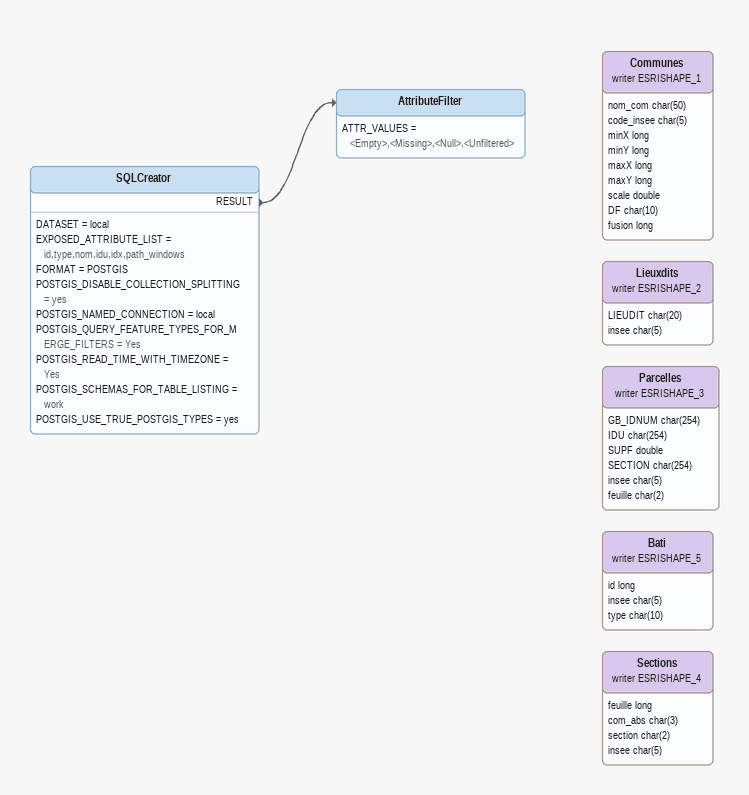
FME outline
SQLCreator
    DATASET = local
    EXPOSED_ATTRIBUTE_LIST = id,type,nom,idu,idx,path_windows
    FORMAT = POSTGIS
    POSTGIS_DISABLE_COLLECTION_SPLITTING = yes
    POSTGIS_NAMED_CONNECTION = local
    POSTGIS_QUERY_FEATURE_TYPES_FOR_MERGE_FILTERS = Yes
    POSTGIS_READ_TIME_WITH_TIMEZONE = Yes
    POSTGIS_SCHEMAS_FOR_TABLE_LISTING = work
    POSTGIS_USE_TRUE_POSTGIS_TYPES = yes
    RESULT -> AttributeFilter
AttributeFilter
    ATTR_VALUES = <Empty>,<Missing>,<Null>,<Unfiltered>
Communes (writer ESRISHAPE_1)
    attributes: nom_com char(50), code_insee char(5), minX long, minY long, maxX long, maxY long, scale double, DF char(10), fusion long
Lieuxdits (writer ESRISHAPE_2)
    attributes: LIEUDIT char(20), insee char(5)
Parcelles (writer ESRISHAPE_3)
    attributes: GB_IDNUM char(254), IDU char(254), SUPF double, SECTION char(254), insee char(5), feuille char(2)
Bati (writer ESRISHAPE_5)
    attributes: id long, insee char(5), type char(10)
Sections (writer ESRISHAPE_4)
    attributes: feuille long, com_abs char(3), section char(2), insee char(5)
